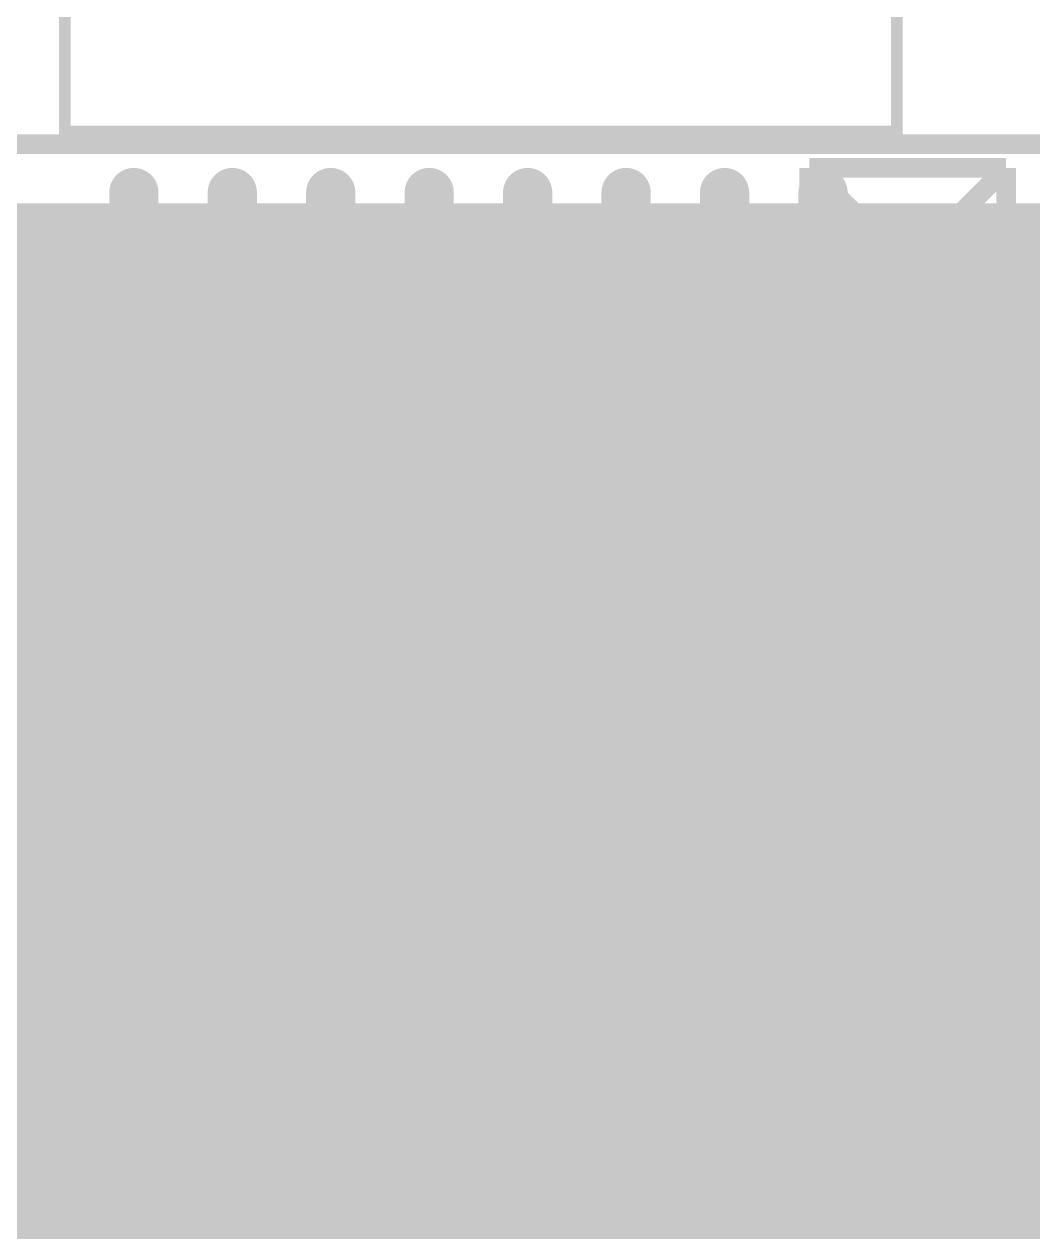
# Model space of a CAD drawing. Extents: x -11 to 221, y -93 to 178.
# Drawn here: x 75.42 to 88.43, y 31.69 to 47.27 of the extents above; entities that cross this region are included whole.
import ezdxf

# ---------------------------------------------------------------- set-up
doc = ezdxf.new("R2010")
doc.units = 0
doc.header["$MEASUREMENT"] = 0
doc.layers.get('0').update_dxf_attribs({"linetype": 'CONTINUOUS'})
for name, color, linetype in [('26-349-0_BOT', 7, 'CONTINUOUS'), ('26-349-0_DRD', 7, 'CONTINUOUS'), ('26-349-0_DRL', 2, 'CONTINUOUS'), ('26-349-0_FAB', 1, 'CONTINUOUS'), ('26-349-0_IN1', 3, 'CONTINUOUS'), ('26-349-0_IN2', 5, 'CONTINUOUS'), ('26-349-0_SMT', 14, 'CONTINUOUS'), ('26-349-0_SPT', 9, 'CONTINUOUS'), ('26-349-0_SST', 12, 'CONTINUOUS'), ('26-349-0_TOP', 11, 'CONTINUOUS'), ('THRUHOLE_TAP', 15, 'CONTINUOUS')]:
    doc.layers.add(name, color=color, linetype=linetype)

# ---------------------------------------------------------------- blocks, each defined once
blk = doc.blocks.new('ROUND_78')
at = {"const_width": 0.29972}
blk.add_lwpolyline([(-0.14986, 0, 1), (0.14986, 0, 1)], format="xyb", close=True, dxfattribs=at)
blk = doc.blocks.new('ROUND_82')
at = {"const_width": 0.29972}
blk.add_lwpolyline([(-0.14986, 0, 1), (0.14986, 0, 1)], format="xyb", close=True, dxfattribs=at)
blk = doc.blocks.new('ROUND_102')
at = {"const_width": 0.10033}
blk.add_lwpolyline([(-0.050164, 0, 1), (0.050164, 0, 1)], format="xyb", close=True, dxfattribs=at)
blk = doc.blocks.new('RECTANGLE_3')
blk.add_solid([(0.4826, 0.4064), (0.4826, -0.4064), (-0.4826, 0.4064), (-0.4826, -0.4064)])
blk = doc.blocks.new('RECTANGLE_5')
blk.add_solid([(0.63627, 0.51308), (0.63627, -0.51308), (-0.63627, 0.51308), (-0.63627, -0.51308)])
blk = doc.blocks.new('RECTANGLE_17')
blk.add_solid([(0.508, 0.635), (0.508, -0.635), (-0.508, 0.635), (-0.508, -0.635)])
blk = doc.blocks.new('OBLONG_59')
at = {"const_width": 0.635}
blk.add_lwpolyline([(0, 0.9525), (0, -0.9525)], dxfattribs=at)
at = {"const_width": 0.3175}
for points in [[(-0.15875, 0.9525, 1), (0.15875, 0.9525, 1)], [(-0.15875, -0.9525, 1), (0.15875, -0.9525, 1)]]:
    blk.add_lwpolyline(points, format="xyb", close=True, dxfattribs=at)
blk = doc.blocks.new('RECTANGLE_61')
blk.add_solid([(0.20955, 0.44958), (0.20955, -0.44958), (-0.20955, 0.44958), (-0.20955, -0.44958)])
blk = doc.blocks.new('ROUND_88')
at = {"const_width": 0.10033}
blk.add_lwpolyline([(-0.050164, 0, 1), (0.050164, 0, 1)], format="xyb", close=True, dxfattribs=at)

msp = doc.modelspace()

# ---------------------------------------------------------------- linework, layer by layer
at = {"layer": '26-349-0_DRD', "const_width": 0.254}
for points in [[(85.5472, 45.4152), (85.5472, 42.8752)], [(88.0872, 45.4152), (85.5472, 45.4152)], [(88.0872, 45.4152), (85.5472, 42.8752)], [(88.0872, 42.8752), (85.5472, 45.4152)], [(88.0872, 42.8752), (88.0872, 45.4152)], [(75.565, 43.307), (75.565, 40.767)], [(78.105, 43.307), (75.565, 43.307)], [(78.105, 43.307), (75.565, 40.767)], [(78.105, 40.767), (75.565, 43.307)], [(75.565, 43.307), (75.565, 40.767)], [(78.105, 43.307), (75.565, 43.307)], [(78.105, 43.307), (75.565, 40.767)], [(78.105, 40.767), (75.565, 43.307)], [(78.105, 43.307), (78.105, 40.767)], [(80.645, 43.307), (78.105, 43.307)], [(80.645, 43.307), (78.105, 40.767)], [(80.645, 40.767), (78.105, 43.307)], [(78.105, 40.767), (78.105, 43.307)], [(78.105, 43.307), (78.105, 40.767)], [(80.645, 43.307), (78.105, 43.307)], [(80.645, 43.307), (78.105, 40.767)], [(80.645, 40.767), (78.105, 43.307)], [(78.105, 40.767), (78.105, 43.307)], [(80.645, 40.767), (80.645, 43.307)], [(80.645, 40.767), (80.645, 43.307)], [(83.185, 43.307), (83.185, 40.767)], [(85.725, 43.307), (83.185, 43.307)], [(85.725, 43.307), (83.185, 40.767)], [(85.725, 40.767), (83.185, 43.307)], [(85.725, 40.767), (85.725, 43.307)], [(85.5472, 42.8752), (88.0872, 42.8752)], [(75.565, 41.91), (75.565, 39.37)], [(78.105, 41.91), (75.565, 41.91)], [(78.105, 41.91), (75.565, 39.37)], [(78.105, 39.37), (75.565, 41.91)], [(75.565, 41.91), (75.565, 39.37)], [(78.105, 41.91), (75.565, 41.91)], [(78.105, 41.91), (75.565, 39.37)], [(78.105, 39.37), (75.565, 41.91)], [(78.105, 39.37), (78.105, 41.91)], [(78.105, 39.37), (78.105, 41.91)], [(82.423, 41.275), (82.423, 38.735)], [(84.963, 41.275), (82.423, 41.275)], [(84.963, 41.275), (82.423, 38.735)], [(84.963, 38.735), (82.423, 41.275)], [(82.423, 41.275), (82.423, 38.735)], [(84.963, 41.275), (82.423, 41.275)], [(84.963, 41.275), (82.423, 38.735)], [(84.963, 38.735), (82.423, 41.275)], [(84.963, 38.735), (84.963, 41.275)], [(84.963, 38.735), (84.963, 41.275)], [(75.565, 40.767), (78.105, 40.767)], [(75.565, 40.767), (78.105, 40.767)], [(78.105, 40.767), (80.645, 40.767)], [(78.105, 40.767), (80.645, 40.767)], [(83.185, 40.767), (85.725, 40.767)], [(76.2, 40.64), (73.66, 40.64)], [(76.2, 40.64), (73.66, 38.1)], [(76.2, 38.1), (73.66, 40.64)], [(76.2, 40.64), (73.66, 40.64)], [(76.2, 40.64), (73.66, 38.1)], [(76.2, 38.1), (73.66, 40.64)], [(76.2, 38.1), (76.2, 40.64)], [(76.2, 38.1), (76.2, 40.64)], [(77.47, 40.64), (77.47, 38.1)], [(80.01, 40.64), (77.47, 40.64)], [(80.01, 40.64), (77.47, 38.1)], [(80.01, 38.1), (77.47, 40.64)], [(77.47, 40.64), (77.47, 38.1)], [(80.01, 40.64), (77.47, 40.64)], [(80.01, 40.64), (77.47, 38.1)], [(80.01, 38.1), (77.47, 40.64)], [(80.01, 38.1), (80.01, 40.64)], [(80.01, 38.1), (80.01, 40.64)], [(75.565, 39.37), (78.105, 39.37)], [(75.565, 39.37), (78.105, 39.37)], [(83.185, 36.703), (80.645, 39.243), (80.645, 36.703)], [(80.645, 39.243), (80.645, 36.703)], [(83.185, 39.243), (80.645, 39.243)], [(83.185, 39.243), (80.645, 36.703)], [(83.185, 36.703), (80.645, 39.243)], [(80.645, 39.243), (80.645, 36.703)], [(83.185, 39.243), (80.645, 39.243)], [(83.185, 39.243), (80.645, 36.703)], [(83.185, 39.243), (80.645, 39.243)], [(83.185, 39.243), (80.645, 36.703)], [(83.185, 36.703), (80.645, 39.243)], [(80.645, 39.243), (80.645, 36.703)], [(83.185, 39.243), (80.645, 39.243)], [(83.185, 39.243), (80.645, 36.703)], [(83.185, 36.703), (80.645, 39.243)], [(83.185, 36.703), (83.185, 39.243)], [(83.185, 36.703), (83.185, 39.243)], [(83.185, 36.703), (83.185, 39.243)], [(83.185, 36.703), (83.185, 39.243)], [(82.423, 38.735), (84.963, 38.735)], [(82.423, 38.735), (84.963, 38.735)], [(73.66, 38.1), (76.2, 38.1)], [(73.66, 38.1), (76.2, 38.1)], [(77.47, 38.1), (80.01, 38.1)], [(77.47, 38.1), (80.01, 38.1)], [(75.565, 36.957), (75.565, 34.417)], [(78.105, 36.957), (75.565, 36.957)], [(78.105, 36.957), (75.565, 34.417)], [(78.105, 34.417), (75.565, 36.957)], [(75.565, 36.957), (75.565, 34.417)], [(78.105, 36.957), (75.565, 36.957)], [(78.105, 36.957), (75.565, 34.417)], [(78.105, 34.417), (75.565, 36.957)], [(78.105, 34.417), (78.105, 36.957)], [(78.105, 34.417), (78.105, 36.957)], [(80.645, 36.703), (83.185, 36.703)], [(80.645, 36.703), (83.185, 36.703)], [(80.645, 36.703), (83.185, 36.703)], [(80.645, 36.703), (83.185, 36.703)], [(76.2, 36.449), (73.66, 36.449)], [(76.2, 36.449), (73.66, 33.909)], [(76.2, 33.909), (73.66, 36.449)], [(76.2, 33.909), (76.2, 36.449)], [(78.28534, 36.37534), (78.28534, 33.83534)], [(80.82534, 36.37534), (78.28534, 36.37534)], [(80.82534, 36.37534), (78.28534, 33.83534)], [(80.82534, 33.83534), (78.28534, 36.37534)], [(78.28534, 36.37534), (78.28534, 33.83534)], [(80.82534, 36.37534), (78.28534, 36.37534)], [(80.82534, 36.37534), (78.28534, 33.83534)], [(80.82534, 33.83534), (78.28534, 36.37534)], [(80.82534, 33.83534), (80.82534, 36.37534)], [(80.82534, 33.83534), (80.82534, 36.37534)], [(75.565, 35.687), (75.565, 33.147)], [(78.105, 35.687), (75.565, 35.687)], [(78.105, 35.687), (75.565, 33.147)], [(78.105, 33.147), (75.565, 35.687)], [(75.565, 35.687), (75.565, 33.147)], [(78.105, 35.687), (75.565, 35.687)], [(78.105, 35.687), (75.565, 33.147)], [(78.105, 33.147), (75.565, 35.687)], [(77.47, 35.687), (77.47, 33.147)], [(80.01, 35.687), (77.47, 35.687)], [(80.01, 35.687), (77.47, 33.147)], [(80.01, 33.147), (77.47, 35.687)], [(77.47, 35.687), (77.47, 33.147)], [(80.01, 35.687), (77.47, 35.687)], [(80.01, 35.687), (77.47, 33.147)], [(80.01, 33.147), (77.47, 35.687)], [(78.105, 33.147), (78.105, 35.687)], [(78.105, 33.147), (78.105, 35.687)], [(80.01, 33.147), (80.01, 35.687)], [(80.01, 33.147), (80.01, 35.687)], [(83.439, 35.56), (83.439, 33.02)], [(85.979, 35.56), (83.439, 35.56)], [(85.979, 35.56), (83.439, 33.02)], [(85.979, 33.02), (83.439, 35.56)], [(83.439, 35.56), (83.439, 33.02)], [(85.979, 35.56), (83.439, 35.56)], [(85.979, 35.56), (83.439, 33.02)], [(85.979, 33.02), (83.439, 35.56)], [(85.979, 33.02), (85.979, 35.56)], [(85.979, 33.02), (85.979, 35.56)], [(88.265, 35.179), (88.265, 32.639)], [(90.805, 35.179), (88.265, 35.179)], [(90.805, 35.179), (88.265, 32.639)], [(90.805, 32.639), (88.265, 35.179)], [(75.565, 34.417), (78.105, 34.417)], [(75.565, 34.417), (78.105, 34.417)], [(82.6008, 34.3662), (82.6008, 31.8262)], [(85.1408, 34.3662), (82.6008, 34.3662)], [(85.1408, 34.3662), (82.6008, 31.8262)], [(85.1408, 31.8262), (82.6008, 34.3662)], [(82.6008, 34.3662), (82.6008, 31.8262)], [(85.1408, 34.3662), (82.6008, 34.3662)], [(85.1408, 34.3662), (82.6008, 31.8262)], [(85.1408, 31.8262), (82.6008, 34.3662)], [(85.1408, 31.8262), (85.1408, 34.3662)], [(85.1408, 31.8262), (85.1408, 34.3662)], [(73.66, 33.909), (76.2, 33.909)], [(78.28534, 33.83534), (80.82534, 33.83534)], [(78.28534, 33.83534), (80.82534, 33.83534)], [(75.565, 33.147), (78.105, 33.147)], [(75.565, 33.147), (78.105, 33.147)], [(77.47, 33.147), (80.01, 33.147)], [(77.47, 33.147), (80.01, 33.147)], [(83.439, 33.02), (85.979, 33.02)], [(83.439, 33.02), (85.979, 33.02)], [(88.265, 32.639), (90.805, 32.639)], [(82.6008, 31.8262), (85.1408, 31.8262)], [(82.6008, 31.8262), (85.1408, 31.8262)]]:
    msp.add_lwpolyline(points, dxfattribs=at)
at = {"layer": '26-349-0_FAB', "const_width": 0.254}
msp.add_lwpolyline([(-7.62, 142.24), (-7.62, 102.87), (17.78, 102.87), (17.78, 93.345), (55.88, 93.345), (55.88, 55.245), (48.895, 55.245), (48.895, -6.985), (109.22, -6.985), (109.22, 45.72), (66.04, 45.72), (66.04, 142.875), (33.655, 142.875), (27.94, 148.59), (27.94, 152.4), (11.43, 152.4), (11.43, 142.24), (-7.62, 142.24)], dxfattribs=at)
at = {"layer": '26-349-0_IN1', "const_width": 0.254}
for points in [[(87.503, 44.8056), (61.214, 44.8056)], [(87.503, 44.831), (65.024, 44.831)], [(75.3872, 44.831), (75.3872, 35.7505)], [(75.6158, 44.831), (75.6158, 35.433)], [(75.8444, 44.831), (75.8444, 31.9278)], [(76.073, 44.831), (76.073, 31.9278)], [(76.3016, 44.831), (76.3016, 42.53738)], [(76.5302, 44.831), (76.5302, 42.70248)], [(76.7588, 44.831), (76.7588, 42.76344)], [(76.9874, 44.831), (76.9874, 42.75328)], [(77.216, 44.831), (77.216, 42.66184)], [(77.4446, 44.831), (77.4446, 42.44086)], [(77.6732, 44.831), (77.6732, 31.9278)], [(77.9018, 44.831), (77.9018, 31.9278)], [(78.1304, 44.831), (78.1304, 34.82086)], [(78.359, 44.831), (78.359, 35.04184)], [(78.5876, 44.831), (78.5876, 35.13328)], [(78.8162, 44.831), (78.8162, 42.50944)], [(79.0448, 44.831), (79.0448, 42.68978)], [(79.2734, 44.831), (79.2734, 42.7609)], [(79.502, 44.831), (79.502, 42.75582)], [(79.7306, 44.831), (79.7306, 42.67708)], [(79.9592, 44.831), (79.9592, 42.47642)], [(80.1878, 44.831), (80.1878, 35.4711)], [(80.4164, 44.831), (80.4164, 31.9278)], [(80.645, 44.831), (80.645, 31.9278)], [(80.8736, 44.831), (80.8736, 31.9278)], [(81.1022, 44.831), (81.1022, 31.9278)], [(81.3308, 44.831), (81.3308, 38.41242)], [(81.5594, 44.831), (81.5594, 38.61308)], [(81.788, 44.831), (81.788, 38.69182)], [(82.0166, 44.831), (82.0166, 38.6969)], [(82.2452, 44.831), (82.2452, 38.62578)], [(82.4738, 44.831), (82.4738, 38.44544)], [(82.7024, 44.831), (82.7024, 37.2364)], [(82.931, 44.831), (82.931, 37.465)], [(83.1596, 44.831), (83.1596, 37.6936)], [(83.3882, 44.831), (83.3882, 37.9222)], [(83.6168, 44.831), (83.6168, 38.1508)], [(83.8454, 44.831), (83.8454, 42.44086)], [(84.074, 44.831), (84.074, 42.66184)], [(84.3026, 44.831), (84.3026, 42.75328)], [(84.5312, 44.831), (84.5312, 42.76344)], [(84.7598, 44.831), (84.7598, 42.70248)], [(84.9884, 44.831), (84.9884, 42.53738)], [(85.217, 44.831), (85.217, 39.751)], [(85.4456, 44.831), (85.4456, 39.9796)], [(85.6742, 44.831), (85.6742, 40.2082)], [(85.9028, 44.831), (85.9028, 40.4368)], [(86.1314, 44.831), (86.1314, 40.6654)], [(86.36, 44.831), (86.36, 40.894)], [(86.5886, 44.831), (86.5886, 41.1226)], [(86.8172, 44.831), (86.8172, 41.3512)], [(87.0458, 44.831), (87.0458, 41.5798)], [(87.2744, 44.831), (87.2744, 41.8084)], [(87.503, 44.831), (87.503, 42.037)], [(87.503, 44.577), (61.214, 44.577)], [(87.503, 44.3484), (61.214, 44.3484)], [(87.503, 44.1198), (61.214, 44.1198)], [(87.503, 43.8912), (61.214, 43.8912)], [(87.503, 43.6626), (61.214, 43.6626)], [(87.503, 43.434), (61.214, 43.434)], [(87.503, 43.2054), (61.214, 43.2054)], [(87.503, 42.9768), (61.214, 42.9768)], [(76.66228, 42.7482), (61.214, 42.7482)], [(79.20228, 42.7482), (77.00518, 42.7482)], [(84.28228, 42.7482), (79.54518, 42.7482)], [(87.503, 42.7482), (84.62518, 42.7482)], [(76.28382, 42.5196), (61.214, 42.5196)], [(78.82382, 42.5196), (77.38364, 42.5196)], [(83.90382, 42.5196), (79.92364, 42.5196)], [(87.503, 42.5196), (85.00364, 42.5196)], [(76.1492, 42.291), (61.214, 42.291)], [(78.6892, 42.291), (77.5208, 42.291)], [(83.7692, 42.291), (80.0608, 42.291)], [(87.503, 42.291), (85.1408, 42.291)], [(76.10348, 42.0624), (61.214, 42.0624)], [(78.64348, 42.0624), (77.56652, 42.0624)], [(83.72348, 42.0624), (80.10652, 42.0624)], [(87.503, 42.037), (82.423, 36.957)], [(87.503, 42.0624), (85.18652, 42.0624)], [(76.13142, 41.8338), (61.214, 41.8338)], [(78.67142, 41.8338), (77.53604, 41.8338)], [(83.75142, 41.8338), (80.07604, 41.8338)], [(87.2998, 41.8338), (85.15604, 41.8338)], [(76.24318, 41.6052), (61.214, 41.6052)], [(76.3016, 41.53662), (76.3016, 36.18738)], [(78.78318, 41.6052), (77.42428, 41.6052)], [(77.4446, 41.63314), (77.4446, 36.09086)], [(78.8162, 41.56456), (78.8162, 35.14344)], [(79.9592, 41.59758), (79.9592, 35.7124)], [(83.86318, 41.6052), (79.96428, 41.6052)], [(83.8454, 41.63314), (83.8454, 38.3794)], [(84.9884, 41.53662), (84.9884, 39.5224)], [(87.0712, 41.6052), (85.04428, 41.6052)], [(76.52004, 41.3766), (61.214, 41.3766)], [(76.5302, 41.37152), (76.5302, 36.35248)], [(79.06004, 41.3766), (77.14996, 41.3766)], [(77.216, 41.41216), (77.216, 36.31184)], [(79.0448, 41.38422), (79.0448, 35.62858)], [(84.14004, 41.3766), (79.68996, 41.3766)], [(79.7306, 41.39692), (79.7306, 35.814)], [(84.074, 41.41216), (84.074, 38.608)], [(84.7598, 41.37152), (84.7598, 39.2938)], [(86.8426, 41.3766), (84.76996, 41.3766)], [(76.7588, 41.30802), (76.7588, 36.41344)], [(76.9874, 41.32072), (76.9874, 36.40328)], [(79.2734, 41.3131), (79.2734, 35.77844)], [(79.502, 41.31564), (79.502, 35.83432)], [(84.3026, 41.32072), (84.3026, 38.8366)], [(84.5312, 41.30802), (84.5312, 39.0652)], [(86.614, 41.148), (61.214, 41.148)], [(97.79, 41.021), (87.503, 41.021), (83.947, 37.465)], [(87.5792, 41.021), (87.5792, 5.461)], [(87.8078, 41.021), (87.8078, 5.461)], [(88.0364, 41.021), (88.0364, 5.461)], [(88.265, 41.021), (88.265, 5.461)], [(88.4936, 41.021), (88.4936, 5.461)], [(86.3854, 40.9194), (61.214, 40.9194)], [(87.3506, 40.8686), (87.3506, 5.461)], [(97.79, 40.894), (87.376, 40.894)], [(86.1568, 40.6908), (61.214, 40.6908)], [(87.122, 40.64), (87.122, 5.461)], [(97.79, 40.6654), (87.1474, 40.6654)], [(85.9282, 40.4622), (61.214, 40.4622)], [(86.8934, 40.4114), (86.8934, 5.461)], [(97.79, 40.4368), (86.9188, 40.4368)], [(85.6996, 40.2336), (61.214, 40.2336)], [(86.6648, 40.1828), (86.6648, 5.461)], [(97.79, 40.2082), (86.6902, 40.2082)], [(85.471, 40.005), (61.214, 40.005)], [(86.4362, 39.9542), (86.4362, 5.461)], [(97.79, 39.9796), (86.4616, 39.9796)], [(85.2424, 39.7764), (61.214, 39.7764)], [(86.2076, 39.7256), (86.2076, 5.461)], [(97.79, 39.751), (86.233, 39.751)], [(85.0138, 39.5478), (61.214, 39.5478)], [(85.979, 39.497), (85.979, 5.461)], [(97.79, 39.5224), (86.0044, 39.5224)], [(84.7852, 39.3192), (61.214, 39.3192)], [(85.7504, 39.2684), (85.7504, 5.461)], [(97.79, 39.2938), (85.7758, 39.2938)], [(84.5566, 39.0906), (61.214, 39.0906)], [(85.5218, 39.0398), (85.5218, 5.461)], [(97.79, 39.0652), (85.5472, 39.0652)], [(84.328, 38.862), (61.214, 38.862)], [(97.79, 38.8366), (85.3186, 38.8366)], [(85.2932, 38.8112), (85.2932, 34.72942)], [(81.60004, 38.6334), (61.214, 38.6334)], [(84.0994, 38.6334), (82.22996, 38.6334)], [(85.0646, 38.5826), (85.0646, 34.93008)], [(97.79, 38.608), (85.09, 38.608)], [(81.32318, 38.4048), (61.214, 38.4048)], [(83.8708, 38.4048), (82.50428, 38.4048)], [(97.79, 38.3794), (84.8614, 38.3794)], [(84.836, 38.354), (84.836, 35.00882)], [(81.21142, 38.1762), (61.214, 38.1762)], [(83.6422, 38.1762), (82.61604, 38.1762)], [(84.6074, 38.1254), (84.6074, 35.0139)], [(97.79, 38.1508), (84.6328, 38.1508)], [(81.18348, 37.9476), (61.214, 37.9476)], [(83.4136, 37.9476), (82.64652, 37.9476)], [(97.79, 37.9222), (84.4042, 37.9222)], [(84.3788, 37.8968), (84.3788, 34.94278)], [(81.2292, 37.719), (61.214, 37.719)], [(83.185, 37.719), (82.6008, 37.719)], [(84.1502, 37.6682), (84.1502, 34.76244)], [(97.79, 37.6936), (84.1756, 37.6936)], [(81.36382, 37.4904), (61.214, 37.4904)], [(81.3308, 37.53358), (81.3308, 31.9278)], [(82.9564, 37.4904), (82.46364, 37.4904)], [(82.4738, 37.50056), (82.4738, 37.0078)], [(83.947, 37.465), (83.947, 33.82264)], [(97.79, 37.465), (83.947, 37.465)], [(81.5594, 37.33292), (81.5594, 31.9278)], [(82.2452, 37.32022), (82.2452, 31.9278)], [(81.74228, 37.2618), (61.214, 37.2618)], [(81.788, 37.25164), (81.788, 31.9278)], [(82.0166, 37.2491), (82.0166, 31.9278)], [(82.7278, 37.2618), (82.08518, 37.2618)], [(97.79, 37.2364), (83.947, 37.2364)], [(82.4992, 37.0332), (61.214, 37.0332)], [(97.79, 37.0078), (83.947, 37.0078)], [(82.423, 36.957), (82.423, 31.9278)], [(82.423, 36.8046), (61.214, 36.8046)], [(97.79, 36.7792), (83.947, 36.7792)], [(82.423, 36.576), (61.214, 36.576)], [(97.79, 36.5506), (83.947, 36.5506)], [(76.52004, 36.3474), (61.214, 36.3474)], [(82.423, 36.3474), (77.14996, 36.3474)], [(97.79, 36.322), (83.947, 36.322)], [(76.24318, 36.1188), (61.214, 36.1188)], [(82.423, 36.1188), (77.42428, 36.1188)], [(96.65462, 36.0934), (83.947, 36.0934)], [(76.13142, 35.8902), (75.10018, 35.8902)], [(82.423, 35.8902), (77.53604, 35.8902)], [(96.48952, 35.8648), (83.947, 35.8648)], [(76.10348, 35.6616), (75.47864, 35.6616)], [(79.08036, 35.6616), (77.56652, 35.6616)], [(82.423, 35.6616), (80.02778, 35.6616)], [(96.42602, 35.6362), (83.947, 35.6362)], [(76.1492, 35.433), (75.6158, 35.433)], [(78.90002, 35.433), (77.5208, 35.433)], [(82.423, 35.433), (80.20812, 35.433)], [(96.43872, 35.4076), (83.947, 35.4076)], [(77.4446, 35.28314), (77.4446, 34.82086)], [(76.28382, 35.2044), (75.66152, 35.2044)], [(76.3016, 35.18662), (76.3016, 34.91738)], [(78.8289, 35.2044), (77.38364, 35.2044)], [(82.423, 35.2044), (80.27924, 35.2044)], [(96.53016, 35.179), (83.947, 35.179)], [(76.36256, 34.9758), (75.63104, 34.9758)], [(77.216, 35.06216), (77.216, 35.04184)], [(78.26756, 34.9758), (77.30744, 34.9758)], [(82.423, 34.9758), (80.27416, 34.9758)], [(84.39404, 34.9504), (83.947, 34.9504)], [(96.75114, 34.9504), (85.02396, 34.9504)], [(75.6158, 34.925), (75.6158, 31.9278)], [(76.18222, 34.7472), (75.51928, 34.7472)], [(78.08722, 34.7472), (77.48778, 34.7472)], [(80.1878, 34.73704), (80.1878, 31.9278)], [(82.423, 34.7472), (80.19288, 34.7472)], [(84.11718, 34.7218), (83.947, 34.7218)], [(97.79, 34.7218), (85.29828, 34.7218)], [(76.1111, 34.5186), (75.24496, 34.5186)], [(75.3872, 34.6075), (75.3872, 31.9278)], [(78.0161, 34.5186), (77.5589, 34.5186)], [(79.9592, 34.49574), (79.9592, 31.9278)], [(82.423, 34.5186), (79.99222, 34.5186)], [(84.00542, 34.4932), (83.947, 34.4932)], [(97.79, 34.4932), (85.41004, 34.4932)], [(79.502, 34.37382), (79.502, 31.9278)], [(79.7306, 34.39414), (79.7306, 31.9278)], [(76.11364, 34.29), (66.89598, 34.29)], [(78.01864, 34.29), (77.55382, 34.29)], [(82.423, 34.29), (79.45882, 34.29)], [(83.97748, 34.2646), (83.947, 34.2646)], [(97.79, 34.2646), (85.44052, 34.2646)], [(76.19492, 34.0614), (67.16268, 34.0614)], [(77.4446, 34.01314), (77.4446, 31.9278)], [(78.09992, 34.0614), (77.47508, 34.0614)], [(78.1304, 34.01314), (78.1304, 31.9278)], [(82.423, 34.0614), (79.38008, 34.0614)], [(84.0232, 34.036), (83.947, 34.036)], [(97.79, 34.036), (85.3948, 34.036)], [(76.3016, 33.91662), (76.3016, 31.9278)], [(79.2734, 33.91662), (79.2734, 31.9278)], [(85.2932, 33.85058), (85.2932, 24.68118)], [(76.39558, 33.8328), (67.33794, 33.8328)], [(76.5302, 33.75152), (76.5302, 31.9278)], [(76.9874, 33.70072), (76.9874, 31.9278)], [(77.216, 33.79216), (77.216, 31.9278)], [(78.30058, 33.8328), (77.27442, 33.8328)], [(78.359, 33.79216), (78.359, 31.9278)], [(78.5876, 33.70072), (78.5876, 31.9278)], [(79.0448, 33.75152), (79.0448, 31.9278)], [(82.423, 33.8328), (79.17942, 33.8328)], [(84.15782, 33.8074), (84.04098, 33.8074)], [(84.1502, 33.81756), (84.1502, 33.77184)], [(97.79, 33.8074), (85.25764, 33.8074)], [(82.423, 33.6042), (67.45478, 33.6042)], [(76.7588, 33.68802), (76.7588, 31.9278)], [(78.8162, 33.68802), (78.8162, 31.9278)], [(84.53628, 33.5788), (84.41944, 33.5788)], [(84.6074, 33.5661), (84.6074, 25.24252)], [(84.836, 33.56864), (84.836, 25.1968)], [(97.79, 33.5788), (84.87918, 33.5788)], [(85.0646, 33.64992), (85.0646, 25.05964)], [(82.423, 33.3756), (67.52844, 33.3756)], [(97.79, 33.3502), (84.5566, 33.3502)], [(82.423, 33.147), (67.56654, 33.147)], [(94.84614, 33.1216), (84.60232, 33.1216)], [(82.423, 32.9184), (67.56908, 32.9184)], [(94.62516, 32.893), (84.57184, 32.893)], [(82.423, 32.6898), (67.53606, 32.6898)], [(94.53372, 32.6644), (84.46008, 32.6644)], [(82.423, 32.4612), (67.46494, 32.4612)], [(84.3788, 32.57042), (84.3788, 25.21204)], [(83.947, 32.36722), (83.947, 31.369)], [(84.1502, 32.42056), (84.1502, 25.10028)], [(94.52102, 32.4358), (84.18576, 32.4358)], [(82.423, 32.2326), (67.35318, 32.2326)], [(94.58452, 32.2072), (83.947, 32.2072)], [(82.423, 32.004), (67.18554, 32.004)], [(94.74962, 31.9786), (83.947, 31.9786)], [(82.423, 31.9278), (75.057, 31.9278)], [(97.79, 31.75), (83.947, 31.75)]]:
    msp.add_lwpolyline(points, dxfattribs=at)
for points in [[(76.835, 42.76852, 0.4142136), (76.10348, 42.037)], [(77.56652, 42.037, 0.4142136), (76.835, 42.76852)], [(79.375, 42.76852, 0.4142136), (78.64348, 42.037)], [(79.375, 42.76852, 0.4142136), (78.64348, 42.037)], [(80.10652, 42.037, 0.4142136), (79.375, 42.76852)], [(80.10652, 42.037, 0.4142136), (79.375, 42.76852)], [(84.455, 42.76852, 0.4142136), (83.72348, 42.037)], [(85.18652, 42.037, 0.4142136), (84.455, 42.76852)], [(76.10348, 42.037, 0.4142136), (76.835, 41.30548)], [(76.835, 41.30548, 0.4142136), (77.56652, 42.037)], [(78.64348, 42.037, 0.4142136), (79.375, 41.30548)], [(78.64348, 42.037, 0.4142136), (79.375, 41.30548)], [(79.375, 41.30548, 0.4142136), (80.10652, 42.037)], [(79.375, 41.30548, 0.4142136), (80.10652, 42.037)], [(83.72348, 42.037, 0.4142136), (84.455, 41.30548)], [(84.455, 41.30548, 0.4142136), (85.18652, 42.037)], [(81.915, 38.70452, 0.4142136), (81.18348, 37.973)], [(81.915, 38.70452, 0.4142136), (81.18348, 37.973)], [(82.64652, 37.973, 0.4142136), (81.915, 38.70452)], [(82.64652, 37.973, 0.4142136), (81.915, 38.70452)], [(81.18348, 37.973, 0.4142136), (81.915, 37.24148)], [(81.18348, 37.973, 0.4142136), (81.915, 37.24148)], [(81.915, 37.24148, 0.4142136), (82.64652, 37.973)], [(81.915, 37.24148, 0.4142136), (82.64652, 37.973)], [(76.835, 36.41852, 0.4142136), (76.10348, 35.687)], [(76.835, 36.41852, 0.4142136), (76.10348, 35.687)], [(77.56652, 35.687, 0.4142136), (76.835, 36.41852)], [(77.56652, 35.687, 0.4142136), (76.835, 36.41852)], [(75.66152, 35.179, 0.4142136), (74.93, 35.91052)], [(79.55534, 35.83686, 0.3990532), (78.82382, 35.14344)], [(80.28686, 35.10534, 0.4142136), (79.55534, 35.83686)], [(76.10348, 35.687, 0.2690269), (76.47178, 35.052)], [(76.10348, 35.687, 0.2690269), (76.47178, 35.052)], [(77.19822, 35.052, 0.2690272), (77.56654, 35.687)], [(77.19822, 35.052, 0.2690272), (77.56654, 35.687)], [(74.93, 34.44748, 0.4142136), (75.66152, 35.179)], [(78.74, 35.14852, 0.4142136), (78.00848, 34.417)], [(78.74, 35.14852, 0.4142136), (78.00848, 34.417)], [(78.82382, 35.14344, 0.028727), (78.74, 35.14826)], [(78.82382, 35.14344, 0.028727), (78.74, 35.14826)], [(79.55534, 34.37382, 0.4142136), (80.28686, 35.10534)], [(76.47178, 35.052, 0.2690272), (76.10346, 34.417)], [(76.47178, 35.052, 0.2690272), (76.10346, 34.417)], [(77.56652, 34.417, 0.2690269), (77.19822, 35.052)], [(77.56652, 34.417, 0.2690269), (77.19822, 35.052)], [(84.709, 35.02152, 0.4142136), (83.97748, 34.29)], [(84.709, 35.02152, 0.4142136), (83.97748, 34.29)], [(85.44052, 34.29, 0.4142136), (84.709, 35.02152)], [(85.44052, 34.29, 0.4142136), (84.709, 35.02152)], [(76.10348, 34.417, 0.4142136), (76.835, 33.68548)], [(76.10348, 34.417, 0.4142136), (76.835, 33.68548)], [(76.835, 33.68548, 0.4142136), (77.56652, 34.417)], [(76.835, 33.68548, 0.4142136), (77.56652, 34.417)], [(78.00848, 34.417, 0.4142136), (78.74, 33.68548)], [(78.00848, 34.417, 0.4142136), (78.74, 33.68548)], [(78.74, 33.68548, 0.3979953), (79.46898, 34.37636)], [(78.74, 33.68548, 0.3979953), (79.46898, 34.37636)], [(79.46898, 34.37636, 0.0294879), (79.55534, 34.37126)], [(83.97748, 34.29, 0.2239864), (84.2437, 33.72554)], [(83.97748, 34.29, 0.2239864), (84.2437, 33.72554)], [(84.709, 33.55848, 0.4142136), (85.44052, 34.29)], [(84.709, 33.55848, 0.4142136), (85.44052, 34.29)], [(84.24418, 33.72612, 0.1080564), (83.94719, 33.82447)], [(84.24418, 33.72612, 0.1080564), (83.94719, 33.82447)], [(84.33562, 33.66008, 0.13457), (84.709, 33.55774)], [(84.33562, 33.66008, 0.13457), (84.709, 33.55774)], [(84.60232, 33.0962, 0.2239865), (84.3361, 33.66066)], [(84.60232, 33.0962, 0.2239865), (84.3361, 33.66066)], [(83.947, 32.36722, 0.3840274), (84.60486, 33.0962)], [(83.947, 32.36722, 0.3840274), (84.60486, 33.0962)]]:
    msp.add_lwpolyline(points, format="xyb", dxfattribs=at)
at = {"layer": '26-349-0_IN2', "const_width": 0.254}
for points in [[(86.45398, 44.7802), (58.65114, 44.7802)], [(86.5632, 44.831), (64.516, 44.831)], [(75.4126, 44.831), (75.4126, 39.91864)], [(75.6412, 44.831), (75.6412, 39.54018)], [(75.8698, 44.831), (75.8698, 5.461)], [(76.0984, 44.831), (76.0984, 5.461)], [(76.327, 44.831), (76.327, 41.16578)], [(76.5556, 44.831), (76.5556, 41.31564)], [(76.7842, 44.831), (76.7842, 41.36898)], [(77.0128, 44.831), (77.0128, 41.34866)], [(77.2414, 44.831), (77.2414, 41.24706)], [(77.47, 44.831), (77.47, 41.00322)], [(77.6986, 44.831), (77.6986, 20.80768)], [(77.9272, 44.831), (77.9272, 20.98294)], [(78.1558, 44.831), (78.1558, 39.80942)], [(78.3844, 44.831), (78.3844, 40.01008)], [(78.613, 44.831), (78.613, 40.08882)], [(78.8416, 44.831), (78.8416, 40.0939)], [(79.0702, 44.831), (79.0702, 40.02278)], [(79.2988, 44.831), (79.2988, 39.84244)], [(79.5274, 44.831), (79.5274, 20.99818)], [(79.756, 44.831), (79.756, 20.83054)], [(79.9846, 44.831), (79.9846, 20.57654)], [(80.2132, 44.831), (80.2132, 23.15718)], [(80.4418, 44.831), (80.4418, 23.36546)], [(80.6704, 44.831), (80.6704, 23.45182)], [(80.899, 44.831), (80.899, 29.73578)], [(81.1276, 44.831), (81.1276, 29.88564)], [(81.3562, 44.831), (81.3562, 29.93898)], [(81.5848, 44.831), (81.5848, 29.91866)], [(81.8134, 44.831), (81.8134, 29.81706)], [(82.042, 44.831), (82.042, 29.57322)], [(82.2706, 44.831), (82.2706, 5.461)], [(82.4992, 44.831), (82.4992, 5.461)], [(82.7278, 44.831), (82.7278, 5.461)], [(82.9564, 44.831), (82.9564, 5.461)], [(83.185, 44.831), (83.185, 40.53078)], [(83.4136, 44.831), (83.4136, 40.68064)], [(83.6422, 44.831), (83.6422, 40.73398)], [(83.8708, 44.831), (83.8708, 40.71366)], [(84.0994, 44.831), (84.0994, 40.61206)], [(84.328, 44.831), (84.328, 40.36822)], [(84.5566, 44.831), (84.5566, 21.54936)], [(84.7852, 44.831), (84.7852, 5.461)], [(85.0138, 44.831), (85.0138, 27.72918)], [(85.2424, 44.831), (85.2424, 28.10764)], [(85.471, 44.831), (85.471, 28.2448)], [(85.6996, 44.831), (85.6996, 28.29052)], [(85.9282, 44.831), (85.9282, 28.26004)], [(86.1568, 44.831), (86.1568, 44.46016)], [(86.3854, 44.831), (86.3854, 44.73448)], [(97.917, 44.831), (87.0712, 44.831)], [(97.917, 44.7802), (87.18042, 44.7802)], [(87.2998, 44.831), (87.2998, 44.69384)], [(87.5284, 44.831), (87.5284, 44.31538)], [(87.757, 44.831), (87.757, 28.15082)], [(87.9856, 44.831), (87.9856, 28.07208)], [(88.2142, 44.831), (88.2142, 27.87142)], [(88.4428, 44.831), (88.4428, 5.461)], [(86.2076, 44.5516), (58.5851, 44.5516)], [(97.917, 44.5516), (87.42426, 44.5516)], [(86.106, 44.323), (58.47842, 44.323)], [(97.917, 44.323), (87.52586, 44.323)], [(86.08822, 44.0944), (58.3184, 44.0944)], [(97.917, 44.0944), (87.54618, 44.0944)], [(86.14156, 43.8658), (58.0771, 43.8658)], [(86.1568, 43.83024), (86.1568, 28.14828)], [(97.917, 43.8658), (87.49284, 43.8658)], [(87.5284, 43.97248), (87.5284, 28.1559)], [(86.29142, 43.6372), (57.65038, 43.6372)], [(86.3854, 43.55338), (86.3854, 27.87396)], [(87.2998, 43.59402), (87.2998, 28.08478)], [(97.917, 43.6372), (87.34298, 43.6372)], [(97.917, 43.4086), (50.927, 43.4086)], [(86.614, 43.44162), (86.614, 5.461)], [(86.8426, 43.41368), (86.8426, 5.461)], [(87.0712, 43.4594), (87.0712, 27.90444)], [(97.917, 43.18), (50.927, 43.18)], [(97.917, 42.9514), (50.927, 42.9514)], [(97.917, 42.7228), (50.927, 42.7228)], [(97.917, 42.4942), (50.927, 42.4942)], [(97.917, 42.2656), (50.927, 42.2656)], [(97.917, 42.037), (50.927, 42.037)], [(97.917, 41.8084), (50.927, 41.8084)], [(97.917, 41.5798), (50.927, 41.5798)], [(76.66228, 41.3512), (50.927, 41.3512)], [(97.917, 41.3512), (77.00518, 41.3512)], [(76.28382, 41.1226), (50.927, 41.1226)], [(97.917, 41.1226), (77.38364, 41.1226)], [(76.1492, 40.894), (50.927, 40.894)], [(97.917, 40.894), (77.5208, 40.894)], [(76.10348, 40.6654), (50.927, 40.6654)], [(83.37804, 40.6654), (77.56652, 40.6654)], [(97.917, 40.6654), (84.00796, 40.6654)], [(76.13142, 40.4368), (50.927, 40.4368)], [(83.10118, 40.4368), (77.53604, 40.4368)], [(97.917, 40.4368), (84.28228, 40.4368)], [(77.47, 40.27678), (77.47, 20.54098)], [(76.24318, 40.2082), (50.927, 40.2082)], [(76.327, 40.11422), (76.327, 5.461)], [(82.98942, 40.2082), (77.42428, 40.2082)], [(97.917, 40.2082), (84.39404, 40.2082)], [(76.52004, 39.9796), (75.33386, 39.9796)], [(76.5556, 39.96436), (76.5556, 5.461)], [(77.0128, 39.9288), (77.0128, 5.461)], [(78.33614, 39.9796), (77.14996, 39.9796)], [(77.2414, 40.0304), (77.2414, 19.99996)], [(82.96148, 39.9796), (79.14386, 39.9796)], [(97.917, 39.9796), (84.42452, 39.9796)], [(76.7842, 39.91102), (76.7842, 5.461)], [(78.11516, 39.751), (75.55484, 39.751)], [(83.0072, 39.751), (79.36484, 39.751)], [(84.328, 39.64178), (84.328, 21.70684)], [(97.917, 39.751), (84.3788, 39.751)], [(78.02372, 39.5224), (75.64628, 39.5224)], [(83.14182, 39.5224), (79.45628, 39.5224)], [(83.185, 39.47922), (83.185, 5.461)], [(97.917, 39.5224), (84.24164, 39.5224)], [(83.4136, 39.32936), (83.4136, 21.42998)], [(84.0994, 39.3954), (84.0994, 21.7678)], [(75.6412, 39.19728), (75.6412, 5.461)], [(78.01102, 39.2938), (75.65644, 39.2938)], [(83.52028, 39.2938), (79.46644, 39.2938)], [(83.6422, 39.27602), (83.6422, 21.65858)], [(97.917, 39.2938), (83.86318, 39.2938)], [(83.8708, 39.2938), (83.8708, 21.75256)], [(78.07452, 39.0652), (75.59548, 39.0652)], [(97.917, 39.0652), (79.40548, 39.0652)], [(78.23962, 38.8366), (75.43038, 38.8366)], [(78.1558, 38.93058), (78.1558, 21.09978)], [(97.917, 38.8366), (79.24038, 38.8366)], [(79.2988, 38.89756), (79.2988, 21.10994)], [(75.4126, 38.81882), (75.4126, 5.461)], [(78.3844, 38.72992), (78.3844, 21.17344)], [(79.0702, 38.71722), (79.0702, 21.18106)], [(97.917, 38.608), (50.927, 38.608)], [(78.613, 38.64864), (78.613, 21.21154)], [(78.8416, 38.6461), (78.8416, 21.21408)], [(97.917, 38.3794), (50.927, 38.3794)], [(97.917, 38.1508), (50.927, 38.1508)], [(97.917, 37.9222), (50.927, 37.9222)], [(97.917, 37.6936), (50.927, 37.6936)], [(97.917, 37.465), (50.927, 37.465)], [(97.917, 37.2364), (50.927, 37.2364)], [(97.917, 37.0078), (50.927, 37.0078)], [(97.917, 36.7792), (50.927, 36.7792)], [(97.917, 36.5506), (50.927, 36.5506)], [(97.917, 36.322), (50.927, 36.322)], [(97.917, 36.0934), (50.927, 36.0934)], [(97.917, 35.8648), (50.927, 35.8648)], [(97.917, 35.6362), (71.92518, 35.6362)], [(97.917, 35.4076), (72.30364, 35.4076)], [(97.917, 35.179), (72.4408, 35.179)], [(97.917, 34.9504), (72.48652, 34.9504)], [(97.917, 34.7218), (72.45604, 34.7218)], [(89.09558, 34.4932), (72.34428, 34.4932)], [(88.89492, 34.2646), (72.06996, 34.2646)], [(88.81364, 34.036), (67.18554, 34.036)], [(88.8111, 33.8074), (67.35318, 33.8074)], [(88.88222, 33.5788), (67.46494, 33.5788)], [(89.06256, 33.3502), (67.53606, 33.3502)], [(97.917, 33.1216), (67.56908, 33.1216)], [(97.917, 32.893), (67.56654, 32.893)], [(97.917, 32.6644), (67.52844, 32.6644)], [(97.917, 32.4358), (67.45478, 32.4358)], [(97.917, 32.2072), (67.33794, 32.2072)], [(97.917, 31.9786), (67.16268, 31.9786)], [(97.917, 31.75), (66.89598, 31.75)]]:
    msp.add_lwpolyline(points, dxfattribs=at)
for points in [[(86.5632, 44.831, 0.3137501), (86.08568, 44.1452)], [(87.54872, 44.1452, 0.3137507), (87.0712, 44.831)], [(86.08568, 44.1452, 0.4142136), (86.8172, 43.41368)], [(86.8172, 43.41368, 0.4142136), (87.54872, 44.1452)], [(76.835, 41.37152, 0.4142136), (76.10348, 40.64)], [(77.56652, 40.64, 0.4142136), (76.835, 41.37152)], [(83.693, 40.73652, 0.4142136), (82.96148, 40.005)], [(83.693, 40.73652, 0.4142136), (82.96148, 40.005)], [(84.42452, 40.005, 0.4142136), (83.693, 40.73652)], [(84.42452, 40.005, 0.4142136), (83.693, 40.73652)], [(76.10348, 40.64, 0.4142136), (76.835, 39.90848)], [(76.835, 39.90848, 0.4142136), (77.56652, 40.64)], [(75.66152, 39.37, 0.4142136), (74.93, 40.10152)], [(75.66152, 39.37, 0.4142136), (74.93, 40.10152)], [(78.74, 40.10152, 0.4142136), (78.00848, 39.37)], [(78.74, 40.10152, 0.4142136), (78.00848, 39.37)], [(79.47152, 39.37, 0.4142136), (78.74, 40.10152)], [(79.47152, 39.37, 0.4142136), (78.74, 40.10152)], [(82.96148, 40.005, 0.4142136), (83.693, 39.27348)], [(82.96148, 40.005, 0.4142136), (83.693, 39.27348)], [(83.693, 39.27348, 0.4142136), (84.42452, 40.005)], [(83.693, 39.27348, 0.4142136), (84.42452, 40.005)], [(74.93, 38.63848, 0.4142136), (75.66152, 39.37)], [(74.93, 38.63848, 0.4142136), (75.66152, 39.37)], [(78.00848, 39.37, 0.4142136), (78.74, 38.63848)], [(78.00848, 39.37, 0.4142136), (78.74, 38.63848)], [(78.74, 38.63848, 0.4142136), (79.47152, 39.37)], [(78.74, 38.63848, 0.4142136), (79.47152, 39.37)]]:
    msp.add_lwpolyline(points, format="xyb", dxfattribs=at)
at = {"layer": '26-349-0_SST', "const_width": 0.1524}
for points in [[(86.6775, 45.8851), (75.946, 45.8851), (75.946, 51.5874), (85.5091, 51.5874), (86.6775, 50.419), (86.6775, 45.8851)], [(76.63434, 42.037), (76.46416, 42.09796), (76.46416, 42.45356), (76.63434, 42.51198), (77.31252, 42.51198), (77.48016, 42.45356), (77.48016, 42.09796), (77.31252, 42.037)], [(81.65338, 41.07942), (81.65338, 42.09542), (81.534, 41.92778)], [(81.0514, 42.09542), (81.0514, 41.2496), (80.99298, 41.07942), (80.63738, 41.07942), (80.57642, 41.2496), (80.57642, 42.09542)], [(82.60842, 41.07942), (82.13598, 41.07942), (82.60842, 41.7576), (82.60842, 41.92778), (82.55, 42.09542), (82.1944, 42.09542), (82.13598, 41.92778)], [(76.46416, 41.31818), (76.46416, 41.5544)], [(76.46416, 41.43756), (77.48016, 41.43756), (77.31252, 41.5544)], [(74.52106, 40.7543), (74.35342, 40.81526), (74.35342, 41.17086), (74.52106, 41.22928), (75.19924, 41.22928), (75.36942, 41.17086), (75.36942, 40.81526), (75.19924, 40.7543)], [(78.7654, 41.32834), (78.7654, 40.97274), (78.93558, 40.85336), (79.10576, 40.85336), (79.2734, 40.97274), (79.2734, 41.32834), (78.2574, 41.32834)], [(81.77022, 41.07942), (81.534, 41.07942)], [(76.97216, 40.894), (76.97216, 40.5384), (76.80452, 40.47998), (76.63434, 40.47998), (76.46416, 40.5384), (76.46416, 40.894), (76.63434, 40.95496), (76.80452, 40.95496), (77.48016, 40.7162)], [(78.7654, 41.03116), (78.2574, 40.85336)], [(85.35162, 40.40124), (85.35162, 40.75684), (86.36762, 40.40124), (86.36762, 40.75684)], [(78.2574, 40.13454), (78.2574, 40.37076)], [(78.2574, 40.25392), (79.2734, 40.25392), (79.10576, 40.37076)], [(74.35342, 40.15486), (75.36942, 40.15486), (75.19924, 40.2717)], [(88.138, 40.132), (90.932, 40.132), (90.932, 34.798), (88.138, 34.798), (88.138, 40.132)], [(85.5218, 40.03548), (85.35162, 39.91864), (85.35162, 39.67988), (85.5218, 39.56304), (85.69198, 39.56304), (86.0298, 39.79926), (86.36762, 39.56304), (86.36762, 40.03548)], [(77.724, 36.322), (77.724, 39.878), (75.946, 39.878), (75.946, 36.322), (77.724, 36.322)], [(74.52106, 39.67226), (74.35342, 39.6113), (74.35342, 39.2557), (74.52106, 39.19728), (74.86142, 39.19728), (75.02906, 39.31666), (75.02906, 39.67226), (75.36942, 39.67226), (75.36942, 39.19728)], [(78.7654, 39.35476), (78.7654, 39.71036), (78.93558, 39.77132), (79.10576, 39.77132), (79.2734, 39.71036), (79.2734, 39.35476), (79.10576, 39.29634), (78.93558, 39.29634), (78.2574, 39.53256)], [(82.55, 39.243), (80.01, 39.243), (80.01, 35.814), (83.058, 35.814), (83.058, 38.735), (82.55, 39.243)], [(83.693, 34.544), (87.757, 34.544), (87.757, 39.116), (85.979, 39.116), (85.725, 38.862), (85.471, 39.116), (83.693, 39.116), (83.693, 34.544)], [(75.7555, 36.0045), (75.7555, 38.9255), (74.1172, 38.9255), (74.1172, 36.0045), (75.7555, 36.0045)], [(77.9145, 38.9255), (77.9145, 36.0045), (79.5528, 36.0045), (79.5528, 38.9255), (77.9145, 38.9255)], [(82.64652, 38.78072), (82.45094, 38.78072)], [(82.45094, 38.77818), (82.45094, 38.4302)], [(82.5881, 38.80104), (82.5881, 38.40734)], [(82.74558, 38.64356), (82.35188, 38.64356)], [(82.72526, 38.70198), (82.72526, 38.5064)], [(82.72526, 38.5064), (82.37474, 38.5064)], [(85.6234, 33.96234), (85.6234, 33.60674), (85.79358, 33.48736), (85.96376, 33.48736), (86.1314, 33.60674), (86.1314, 33.96234), (85.1154, 33.96234)], [(76.0095, 33.8455), (76.0095, 30.9245), (77.6478, 30.9245), (77.6478, 33.8455), (76.0095, 33.8455)], [(77.9145, 33.8455), (77.9145, 30.9245), (79.5528, 30.9245), (79.5528, 33.8455), (77.9145, 33.8455)], [(79.8195, 33.8455), (79.8195, 30.9245), (81.4578, 30.9245), (81.4578, 33.8455), (79.8195, 33.8455)], [(83.3755, 30.9245), (83.3755, 33.8455), (81.7372, 33.8455), (81.7372, 30.9245), (83.3755, 30.9245)], [(87.56142, 33.86328), (87.56142, 33.50768), (87.72906, 33.3883), (87.89924, 33.3883), (88.06942, 33.50768), (88.06942, 33.86328), (87.05342, 33.86328)], [(85.6234, 33.66516), (85.1154, 33.48736)], [(84.13242, 33.48228), (84.13242, 33.12668), (84.30006, 33.0073), (84.47024, 33.0073), (84.64042, 33.12668), (84.64042, 33.48228), (83.62442, 33.48228)], [(87.56142, 33.5661), (87.05342, 33.3883)], [(84.13242, 33.1851), (83.62442, 33.0073)], [(85.1154, 32.76854), (85.1154, 33.00476)], [(85.1154, 32.88792), (86.1314, 32.88792), (85.96376, 33.00476)], [(87.05342, 32.66948), (87.05342, 32.9057)], [(87.05342, 32.78886), (88.06942, 32.78886), (87.89924, 32.9057)], [(83.62442, 32.1691), (83.62442, 32.64408), (84.30006, 32.1691), (84.47024, 32.1691), (84.64042, 32.23006), (84.64042, 32.58566), (84.47024, 32.64408)], [(85.1154, 32.22752), (85.28558, 32.34436), (85.45576, 32.40532), (85.79358, 32.40532), (85.96376, 32.34436), (86.1314, 32.22752), (86.1314, 32.10814), (85.96376, 31.98876), (85.79358, 31.93034), (85.45576, 31.93034), (85.28558, 31.98876), (85.1154, 32.10814), (85.1154, 32.22752)], [(87.05342, 31.95066), (87.05342, 32.18688)], [(87.05342, 32.0675), (88.06942, 32.0675), (87.89924, 32.18688)], [(83.79206, 31.80588), (83.62442, 31.6865), (83.62442, 31.45028), (83.79206, 31.3309), (83.96224, 31.3309), (84.30006, 31.56966), (84.64042, 31.3309), (84.64042, 31.80588)]]:
    msp.add_lwpolyline(points, dxfattribs=at)
for points in [[(82.55, 38.80612, 0.4142136), (82.34934, 38.60546)], [(82.75066, 38.60546, 0.4142136), (82.55, 38.80612)], [(82.34934, 38.60546, 0.4142136), (82.55, 38.4048)], [(82.55, 38.4048, 0.4142136), (82.75066, 38.60546)]]:
    msp.add_lwpolyline(points, format="xyb", dxfattribs=at)
at = {"layer": '26-349-0_TOP', "const_width": 0.381}
for points in [[(76.835, 42.037), (76.835, 44.1452)], [(76.835, 42.037), (76.835, 44.1452)], [(78.105, 44.1452), (78.105, 40.386), (76.835, 39.116)], [(79.375, 44.1452), (79.375, 42.037)], [(79.375, 42.037), (79.375, 44.1452)], [(80.645, 44.1452), (80.59928, 44.09948), (80.59928, 40.005)], [(81.24952, 40.005), (81.24952, 41.87952), (81.915, 42.545), (81.915, 44.1452)], [(81.89976, 40.005), (81.89976, 41.13276), (83.185, 42.418), (83.185, 44.1452)], [(84.455, 42.037), (84.455, 44.1452)], [(86.8172, 44.1452), (85.725, 44.1452)], [(76.835, 39.116), (76.835, 40.64)], [(76.835, 39.116), (76.835, 40.64)], [(82.55, 40.005), (83.693, 40.005)], [(83.693, 40.005), (82.55, 40.005)], [(78.74, 38.1762), (78.74, 39.37)], [(78.74, 39.37), (78.74, 38.1762)], [(81.89976, 35.10534), (81.89976, 37.95776), (81.915, 37.973)], [(81.915, 37.973), (81.89976, 37.95776), (81.89976, 35.10534), (81.89976, 37.95776), (81.915, 37.973)], [(81.89976, 35.10534), (81.89976, 37.95776), (81.915, 37.973)], [(85.725, 37.973), (85.725, 29.9212)], [(76.835, 37.084), (76.835, 35.687)], [(76.835, 35.687), (76.835, 37.084)], [(81.24952, 35.10534), (81.24952, 36.35248), (80.8482, 36.7538), (78.74, 36.7538)], [(84.709, 35.687), (84.709, 34.29)], [(84.709, 34.29), (84.709, 35.687)], [(80.59928, 35.10534), (79.55534, 35.10534)], [(80.59928, 35.10534), (79.55534, 35.10534)], [(82.55, 35.10534), (82.55, 34.29), (82.423, 34.163), (81.534, 34.163), (80.645, 33.274), (80.645, 33.0962)], [(76.835, 33.0962), (76.835, 34.417)], [(76.835, 34.417), (76.835, 33.0962)], [(78.74, 33.0962), (78.74, 34.417)], [(78.74, 34.417), (78.74, 33.0962)], [(83.8708, 33.0962), (82.55, 33.0962)], [(82.55, 33.0962), (83.8708, 33.0962)], [(78.74, 31.6738), (76.835, 31.6738)], [(80.645, 31.6738), (78.74, 31.6738)], [(81.88452, 26.67), (81.88452, 27.33548), (80.645, 28.575), (80.645, 31.6738)], [(82.55, 31.6738), (82.55, 29.9212)]]:
    msp.add_lwpolyline(points, dxfattribs=at)

# ---------------------------------------------------------------- block references
at = {"layer": '26-349-0_BOT'}
for name, p in [('ROUND_78', (86.8172, 44.1452)), ('ROUND_78', (76.835, 42.037)), ('ROUND_78', (79.375, 42.037)), ('ROUND_78', (84.455, 42.037)), ('ROUND_78', (76.835, 40.64)), ('ROUND_78', (83.693, 40.005)), ('ROUND_78', (78.74, 39.37)), ('ROUND_78', (81.915, 37.973)), ('ROUND_82', (76.835, 35.687)), ('ROUND_78', (79.55534, 35.10534)), ('ROUND_78', (76.835, 34.417)), ('ROUND_78', (78.74, 34.417)), ('ROUND_78', (84.709, 34.29)), ('ROUND_78', (83.8708, 33.0962))]:
    msp.add_blockref(name, p, dxfattribs=at)
at = {"layer": '26-349-0_DRL'}
for p in [(86.8172, 44.1452), (76.835, 42.037), (79.375, 42.037), (84.455, 42.037), (76.835, 40.64), (83.693, 40.005), (78.74, 39.37), (81.915, 37.973), (76.835, 35.687), (79.55534, 35.10534), (76.835, 34.417), (78.74, 34.417), (84.709, 34.29), (83.8708, 33.0962)]:
    msp.add_blockref('ROUND_102', p, dxfattribs=at)
at = {"layer": '26-349-0_IN1'}
for name, p in [('ROUND_78', (86.8172, 44.1452)), ('ROUND_78', (76.835, 42.037)), ('ROUND_78', (79.375, 42.037)), ('ROUND_78', (84.455, 42.037)), ('ROUND_78', (76.835, 40.64)), ('ROUND_78', (83.693, 40.005)), ('ROUND_78', (78.74, 39.37)), ('ROUND_78', (81.915, 37.973)), ('ROUND_82', (76.835, 35.687)), ('ROUND_78', (79.55534, 35.10534)), ('ROUND_78', (76.835, 34.417)), ('ROUND_78', (78.74, 34.417)), ('ROUND_78', (84.709, 34.29)), ('ROUND_78', (83.8708, 33.0962))]:
    msp.add_blockref(name, p, dxfattribs=at)
at = {"layer": '26-349-0_IN2'}
for name, p in [('ROUND_82', (86.8172, 44.1452)), ('ROUND_78', (76.835, 42.037)), ('ROUND_78', (79.375, 42.037)), ('ROUND_78', (84.455, 42.037)), ('ROUND_82', (76.835, 40.64)), ('ROUND_82', (83.693, 40.005)), ('ROUND_82', (78.74, 39.37)), ('ROUND_78', (81.915, 37.973)), ('ROUND_82', (76.835, 35.687)), ('ROUND_78', (79.55534, 35.10534)), ('ROUND_78', (76.835, 34.417)), ('ROUND_78', (78.74, 34.417)), ('ROUND_78', (84.709, 34.29)), ('ROUND_78', (83.8708, 33.0962))]:
    msp.add_blockref(name, p, dxfattribs=at)
at = {"layer": '26-349-0_SMT'}
for name, p in [('OBLONG_59', (76.835, 44.1452)), ('OBLONG_59', (78.105, 44.1452)), ('OBLONG_59', (79.375, 44.1452)), ('OBLONG_59', (80.645, 44.1452)), ('OBLONG_59', (81.915, 44.1452)), ('OBLONG_59', (83.185, 44.1452)), ('OBLONG_59', (84.455, 44.1452)), ('OBLONG_59', (85.725, 44.1452)), ('RECTANGLE_61', (80.59928, 40.005)), ('RECTANGLE_61', (81.24952, 40.005)), ('RECTANGLE_61', (81.89976, 40.005)), ('RECTANGLE_61', (82.55, 40.005)), ('RECTANGLE_5', (76.835, 39.116)), ('RECTANGLE_3', (78.74, 38.1762)), ('RECTANGLE_17', (85.725, 37.973)), ('RECTANGLE_5', (76.835, 37.084)), ('RECTANGLE_3', (78.74, 36.7538)), ('RECTANGLE_17', (84.709, 35.687)), ('RECTANGLE_17', (86.741, 35.687)), ('RECTANGLE_61', (80.59928, 35.10534)), ('RECTANGLE_61', (81.24952, 35.10534)), ('RECTANGLE_61', (81.89976, 35.10534)), ('RECTANGLE_61', (82.55, 35.10534)), ('RECTANGLE_3', (76.835, 33.0962)), ('RECTANGLE_3', (78.74, 33.0962)), ('RECTANGLE_3', (80.645, 33.0962)), ('RECTANGLE_3', (82.55, 33.0962)), ('RECTANGLE_3', (76.835, 31.6738)), ('RECTANGLE_3', (78.74, 31.6738)), ('RECTANGLE_3', (80.645, 31.6738)), ('RECTANGLE_3', (82.55, 31.6738))]:
    msp.add_blockref(name, p, dxfattribs=at)
at = {"layer": '26-349-0_SPT'}
for name, p in [('OBLONG_59', (76.835, 44.1452)), ('OBLONG_59', (78.105, 44.1452)), ('OBLONG_59', (79.375, 44.1452)), ('OBLONG_59', (80.645, 44.1452)), ('OBLONG_59', (81.915, 44.1452)), ('OBLONG_59', (83.185, 44.1452)), ('OBLONG_59', (84.455, 44.1452)), ('OBLONG_59', (85.725, 44.1452)), ('RECTANGLE_61', (80.59928, 40.005)), ('RECTANGLE_61', (81.24952, 40.005)), ('RECTANGLE_61', (81.89976, 40.005)), ('RECTANGLE_61', (82.55, 40.005)), ('RECTANGLE_5', (76.835, 39.116)), ('RECTANGLE_3', (78.74, 38.1762)), ('RECTANGLE_17', (85.725, 37.973)), ('RECTANGLE_5', (76.835, 37.084)), ('RECTANGLE_3', (78.74, 36.7538)), ('RECTANGLE_17', (84.709, 35.687)), ('RECTANGLE_17', (86.741, 35.687)), ('RECTANGLE_61', (80.59928, 35.10534)), ('RECTANGLE_61', (81.24952, 35.10534)), ('RECTANGLE_61', (81.89976, 35.10534)), ('RECTANGLE_61', (82.55, 35.10534)), ('RECTANGLE_3', (76.835, 33.0962)), ('RECTANGLE_3', (78.74, 33.0962)), ('RECTANGLE_3', (80.645, 33.0962)), ('RECTANGLE_3', (82.55, 33.0962)), ('RECTANGLE_3', (76.835, 31.6738)), ('RECTANGLE_3', (78.74, 31.6738)), ('RECTANGLE_3', (80.645, 31.6738)), ('RECTANGLE_3', (82.55, 31.6738))]:
    msp.add_blockref(name, p, dxfattribs=at)
at = {"layer": '26-349-0_TOP'}
for name, p in [('OBLONG_59', (76.835, 44.1452)), ('OBLONG_59', (78.105, 44.1452)), ('OBLONG_59', (79.375, 44.1452)), ('OBLONG_59', (80.645, 44.1452)), ('OBLONG_59', (81.915, 44.1452)), ('OBLONG_59', (83.185, 44.1452)), ('OBLONG_59', (84.455, 44.1452)), ('OBLONG_59', (85.725, 44.1452)), ('ROUND_78', (86.8172, 44.1452)), ('ROUND_78', (76.835, 42.037)), ('ROUND_78', (79.375, 42.037)), ('ROUND_78', (84.455, 42.037)), ('ROUND_78', (76.835, 40.64)), ('RECTANGLE_61', (80.59928, 40.005)), ('RECTANGLE_61', (81.24952, 40.005)), ('RECTANGLE_61', (81.89976, 40.005)), ('RECTANGLE_61', (82.55, 40.005)), ('ROUND_78', (83.693, 40.005)), ('RECTANGLE_5', (76.835, 39.116)), ('ROUND_78', (78.74, 39.37)), ('RECTANGLE_3', (78.74, 38.1762)), ('RECTANGLE_17', (85.725, 37.973)), ('ROUND_78', (81.915, 37.973)), ('RECTANGLE_5', (76.835, 37.084)), ('RECTANGLE_3', (78.74, 36.7538)), ('RECTANGLE_17', (84.709, 35.687)), ('RECTANGLE_17', (86.741, 35.687)), ('ROUND_78', (76.835, 35.687)), ('RECTANGLE_61', (80.59928, 35.10534)), ('RECTANGLE_61', (81.24952, 35.10534)), ('RECTANGLE_61', (81.89976, 35.10534)), ('RECTANGLE_61', (82.55, 35.10534)), ('ROUND_78', (79.55534, 35.10534)), ('ROUND_78', (76.835, 34.417)), ('ROUND_78', (78.74, 34.417)), ('ROUND_78', (84.709, 34.29)), ('RECTANGLE_3', (76.835, 33.0962)), ('RECTANGLE_3', (78.74, 33.0962)), ('RECTANGLE_3', (80.645, 33.0962)), ('RECTANGLE_3', (82.55, 33.0962)), ('ROUND_78', (83.8708, 33.0962)), ('RECTANGLE_3', (76.835, 31.6738)), ('RECTANGLE_3', (78.74, 31.6738)), ('RECTANGLE_3', (80.645, 31.6738)), ('RECTANGLE_3', (82.55, 31.6738))]:
    msp.add_blockref(name, p, dxfattribs=at)
at = {"layer": 'THRUHOLE_TAP'}
for p in [(86.8172, 44.1452), (76.835, 42.037), (79.375, 42.037), (84.455, 42.037), (76.835, 40.64), (83.693, 40.005), (78.74, 39.37), (81.915, 37.973), (76.835, 35.687), (79.55534, 35.10534), (76.835, 34.417), (78.74, 34.417), (84.709, 34.29), (83.8708, 33.0962)]:
    msp.add_blockref('ROUND_88', p, dxfattribs=at)

doc.saveas('drawing.dxf')
